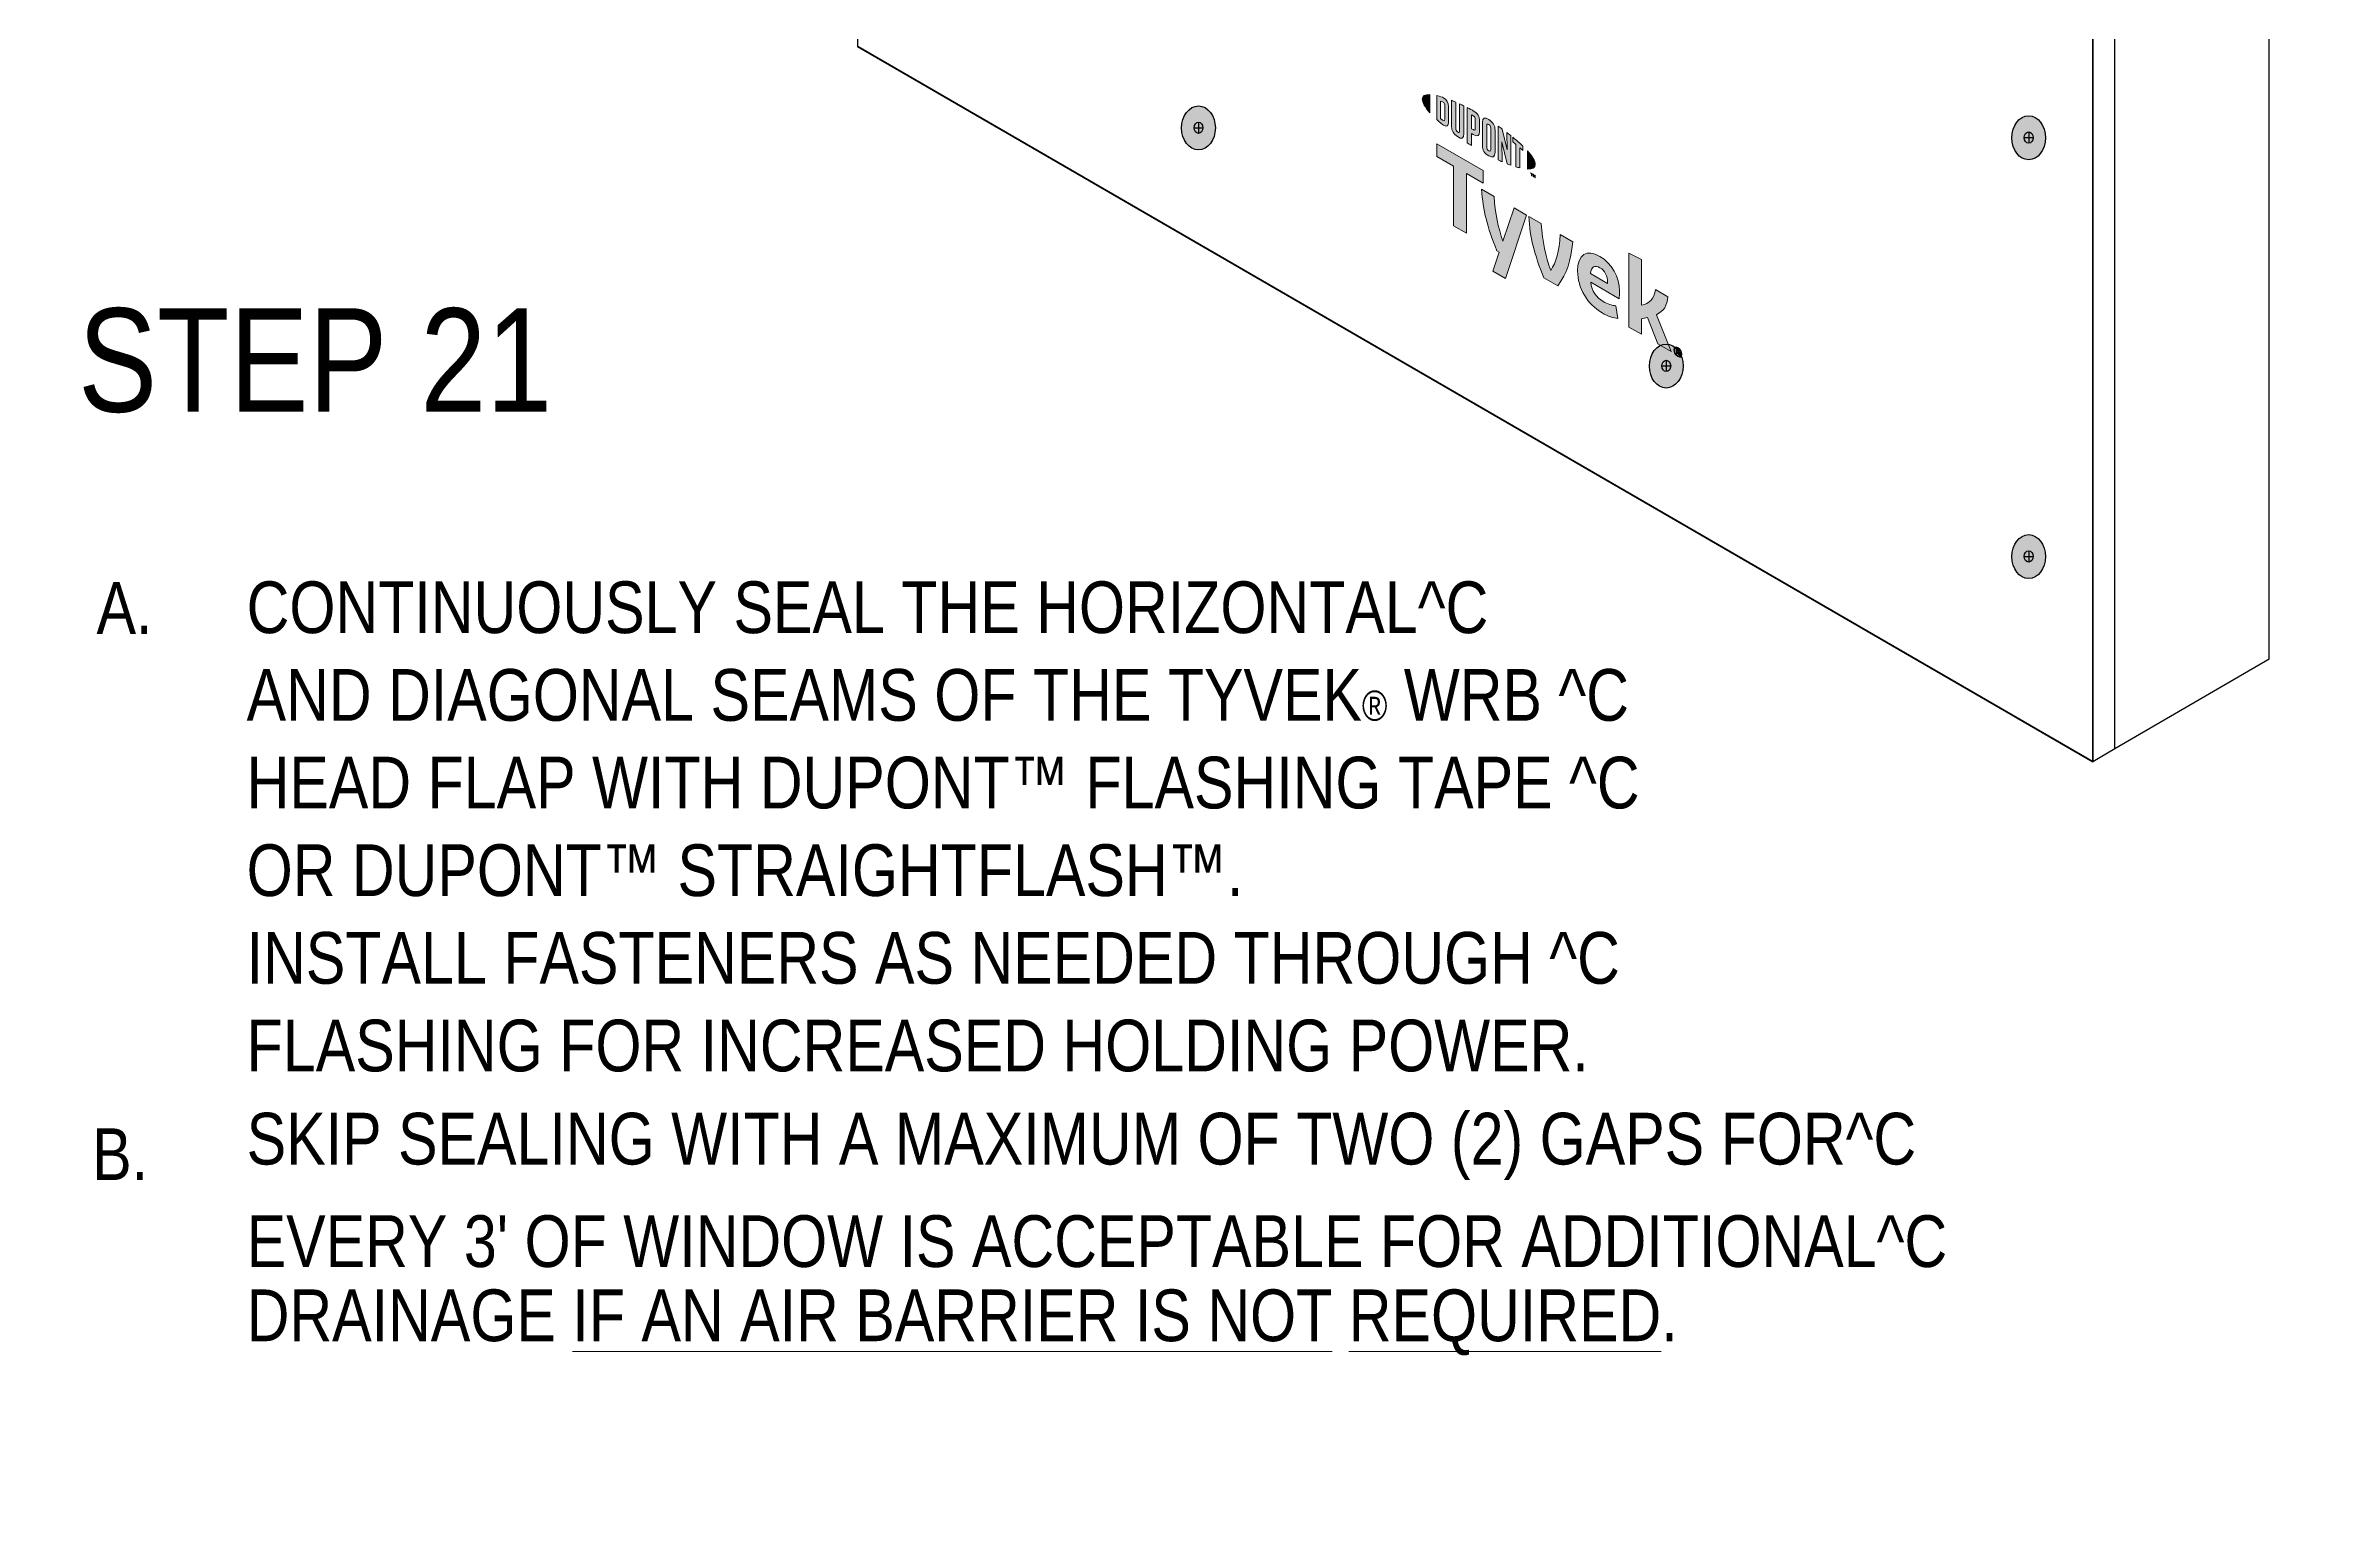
# Model space of a CAD drawing. Extents: x -1328 to 5679, y -4611 to 1603.
# Drawn here: x 2447 to 2945.1, y -3036.5 to -2718.6 of the extents above; entities that cross this region are included whole.
import ezdxf

# ---------------------------------------------------------------- set-up
doc = ezdxf.new("R2010")
doc.units = 0
doc.header["$MEASUREMENT"] = 0
for name, color, linetype, lineweight in [('.ATI-TEXT_1', 7, 'Continuous', 0), ('G-ANNO-TTLB', 7, 'Continuous', 0), ('TYVEK', 7, 'Continuous', 0), ('X-REF - TRACED', 7, 'Continuous', 0)]:
    doc.layers.add(name, color=color, linetype=linetype, lineweight=lineweight)

# ---------------------------------------------------------------- blocks, each defined once
blk = doc.blocks.new('Block_92')
at = {"layer": 'TYVEK', "true_color": 0x003b71, "transparency": 33554687}
h = blk.add_hatch(color=156, dxfattribs=at)
h.dxf.hatch_style = 2
edge = h.paths.add_edge_path()
edge.add_ellipse((2632.19, -2338.36), major_axis=(0, 4.78), ratio=0.766948, start_angle=0, end_angle=360)
h = blk.add_hatch(color=156, dxfattribs=at)
h.dxf.hatch_style = 2
edge = h.paths.add_edge_path()
edge.add_ellipse((2697.91, -2369.68), major_axis=(0, 4.78), ratio=0.766948, start_angle=0, end_angle=360)
h = blk.add_hatch(color=156, dxfattribs=at)
h.dxf.hatch_style = 2
edge = h.paths.add_edge_path()
edge.add_ellipse((2799.7, -2424.1), major_axis=(0, 4.78), ratio=0.766948, start_angle=0, end_angle=360)
h = blk.add_hatch(color=156, dxfattribs=at)
h.dxf.hatch_style = 2
edge = h.paths.add_edge_path()
edge.add_ellipse((2632.19, -2429.41), major_axis=(0, 4.78), ratio=0.766948, start_angle=0, end_angle=360)
h = blk.add_hatch(color=156, dxfattribs=at)
h.dxf.hatch_style = 2
edge = h.paths.add_edge_path()
edge.add_ellipse((2878.58, -2465.43), major_axis=(0, 4.78), ratio=0.766948, start_angle=0, end_angle=360)
h = blk.add_hatch(color=156, dxfattribs=at)
h.dxf.hatch_style = 2
edge = h.paths.add_edge_path()
edge.add_ellipse((2632.19, -2520.48), major_axis=(0, 4.78), ratio=0.766948, start_angle=0, end_angle=360)
h = blk.add_hatch(color=156, dxfattribs=at)
h.dxf.hatch_style = 2
edge = h.paths.add_edge_path()
edge.add_ellipse((2878.58, -2556.48), major_axis=(0, 4.78), ratio=0.766948, start_angle=0, end_angle=360)
h = blk.add_hatch(color=156, dxfattribs=at)
h.dxf.hatch_style = 2
edge = h.paths.add_edge_path()
edge.add_ellipse((2632.19, -2611.53), major_axis=(0, 4.78), ratio=0.766948, start_angle=0, end_angle=360)
h = blk.add_hatch(color=156, dxfattribs=at)
h.dxf.hatch_style = 2
edge = h.paths.add_edge_path()
edge.add_ellipse((2878.58, -2647.56), major_axis=(0, 4.78), ratio=0.766948, start_angle=0, end_angle=360)
h = blk.add_hatch(color=156, dxfattribs=at)
h.dxf.hatch_style = 2
edge = h.paths.add_edge_path()
edge.add_ellipse((2632.19, -2702.64), major_axis=(0, 4.78), ratio=0.766948, start_angle=0, end_angle=360)
h = blk.add_hatch(color=156, dxfattribs=at)
h.dxf.hatch_style = 2
edge = h.paths.add_edge_path()
edge.add_ellipse((2697.91, -2736.46), major_axis=(0, 4.78), ratio=0.766948, start_angle=0, end_angle=360)
h = blk.add_hatch(color=156, dxfattribs=at)
h.dxf.hatch_style = 2
edge = h.paths.add_edge_path()
edge.add_ellipse((2878.58, -2738.61), major_axis=(0, 4.78), ratio=0.766948, start_angle=0, end_angle=360)
h = blk.add_hatch(color=156, dxfattribs=at)
h.dxf.hatch_style = 2
edge = h.paths.add_edge_path()
edge.add_ellipse((2799.7, -2788.27), major_axis=(0, 4.78), ratio=0.766948, start_angle=0, end_angle=360)
h = blk.add_hatch(color=156, dxfattribs=at)
h.dxf.hatch_style = 2
edge = h.paths.add_edge_path()
edge.add_ellipse((2878.58, -2829.72), major_axis=(0, 4.78), ratio=0.766948, start_angle=0, end_angle=360)
at = {"layer": 'TYVEK', "color": 18, "lineweight": 25, "true_color": 0x080808}
for p, q in [((2631.22, -2338.33), (2633.17, -2338.33)), ((2632.19, -2337.09), (2632.19, -2339.56)), ((2696.93, -2369.65), (2698.88, -2369.65)), ((2697.91, -2368.42), (2697.91, -2370.88)), ((2798.73, -2424.07), (2800.67, -2424.07)), ((2799.7, -2422.84), (2799.7, -2425.3)), ((2632.19, -2428.14), (2632.19, -2430.61)), ((2878.58, -2464.17), (2878.58, -2466.64)), ((2632.19, -2519.22), (2632.19, -2521.69)), ((2631.22, -2520.45), (2633.17, -2520.45)), ((2878.58, -2555.22), (2878.58, -2557.69)), ((2631.22, -2611.5), (2633.17, -2611.5)), ((2632.19, -2610.27), (2632.19, -2612.74)), ((2877.6, -2647.53), (2879.55, -2647.53)), ((2878.58, -2646.3), (2878.58, -2648.77)), ((2631.22, -2702.61), (2633.17, -2702.61)), ((2632.19, -2701.38), (2632.19, -2703.85)), ((2696.93, -2736.43), (2698.88, -2736.43)), ((2697.91, -2735.2), (2697.91, -2737.67)), ((2877.6, -2738.58), (2879.55, -2738.58)), ((2878.58, -2737.35), (2878.58, -2739.81)), ((2798.73, -2788.25), (2800.67, -2788.25)), ((2799.7, -2787.01), (2799.7, -2789.48)), ((2878.58, -2828.46), (2878.58, -2830.92)), ((2877.6, -2829.69), (2879.55, -2829.69))]:
    blk.add_line(p, q, dxfattribs=at)
at = {"layer": 'TYVEK', "color": 18, "lineweight": 25, "true_color": 0x000000}
blk.add_line((2877.6, -2465.4), (2879.55, -2465.4), dxfattribs=at)
at = {"layer": 'TYVEK', "color": 33, "lineweight": 25, "true_color": 0xcc9966}
for points in [[(2878.06, -2461.07)], [(2631.68, -2516.06)], [(2628.02, -2520.84)], [(2628.02, -2611.87)], [(2631.68, -2616.64)]]:
    blk.add_lwpolyline(points, dxfattribs=at)
at = {"layer": 'TYVEK', "color": 18, "lineweight": 25, "true_color": 0x000000}
for centre, major_axis, ratio in [((2632.19, -2338.36), (0, 4.78), 0.766948), ((2697.91, -2369.68), (0, 4.78), 0.766948), ((2799.7, -2424.1), (0, 4.78), 0.766948), ((2632.19, -2429.41), (0, 4.78), 0.766948), ((2878.58, -2465.43), (0, 4.78), 0.766948), ((2878.58, -2465.4), (0, 1.23), 0.788846), ((2632.19, -2520.48), (0, 4.78), 0.766948), ((2878.58, -2556.48), (0, 4.78), 0.766948), ((2632.19, -2611.53), (0, 4.78), 0.766948), ((2878.58, -2647.56), (0, 4.78), 0.766948), ((2632.19, -2702.64), (0, 4.78), 0.766948), ((2697.91, -2736.46), (0, 4.78), 0.766948), ((2878.58, -2738.61), (0, 4.78), 0.766948), ((2799.7, -2788.27), (0, 4.78), 0.766948), ((2878.58, -2829.72), (0, 4.78), 0.766948)]:
    blk.add_ellipse(centre, major_axis=major_axis, ratio=ratio, dxfattribs=at)
at = {"layer": 'TYVEK', "color": 18, "lineweight": 25, "true_color": 0x080808}
for centre in [(2632.19, -2338.33), (2697.91, -2369.65), (2799.7, -2424.07), (2632.19, -2429.38), (2632.19, -2520.45), (2878.58, -2556.45), (2632.19, -2611.5), (2878.58, -2647.53), (2632.19, -2702.61), (2697.91, -2736.43), (2878.58, -2738.58), (2799.7, -2788.25), (2878.58, -2829.69)]:
    blk.add_ellipse(centre, major_axis=(0, 1.23), ratio=0.788846, dxfattribs=at)
blk = doc.blocks.new('Block_569')
at = {"layer": 'X-REF - TRACED', "true_color": 0x848484, "transparency": 33554687}
h = blk.add_hatch(color=252, dxfattribs=at)
h.dxf.hatch_style = 2
edge = h.paths.add_edge_path()
edge.add_spline(control_points=[(2746.6, -2730.21), (2746.6, -2730.93), (2747.21, -2731.96), (2748.28, -2733.15), (2748.28, -2733.15), (2748.28, -2729.21), (2748.28, -2729.21), (2747.21, -2729.17), (2746.6, -2729.49), (2746.6, -2730.21)], knot_values=[0, 0, 0, 0, 1, 1, 1, 2, 2, 2, 3, 3, 3, 3], degree=3, periodic=0)
h = blk.add_hatch(color=252, dxfattribs=at)
h.dxf.hatch_style = 2
edge = h.paths.add_edge_path()
edge.add_spline(control_points=[(2751.49, -2734.64), (2751.49, -2734.94), (2751.33, -2734.95), (2751.14, -2734.84), (2750.99, -2734.75), (2750.76, -2734.56), (2750.58, -2734.4), (2750.58, -2734.4), (2750.58, -2730.63), (2750.58, -2730.63), (2750.76, -2730.68), (2750.99, -2730.75), (2751.14, -2730.83), (2751.33, -2730.94), (2751.49, -2731.13), (2751.49, -2731.44), (2751.49, -2731.44), (2751.49, -2734.64), (2751.49, -2734.64)], knot_values=[0, 0, 0, 0, 1, 1, 1, 2, 2, 2, 3, 3, 3, 4, 4, 4, 5, 5, 5, 6, 6, 6, 6], degree=3, periodic=0)
edge = h.paths.add_edge_path()
edge.add_spline(control_points=[(2751.26, -2729.92), (2750.96, -2729.75), (2750.53, -2729.6), (2749.76, -2729.43), (2749.76, -2729.43), (2749.76, -2734.65), (2749.76, -2734.65), (2750.44, -2735.28), (2750.96, -2735.72), (2751.26, -2735.9), (2751.95, -2736.29), (2752.33, -2736.03), (2752.33, -2735.26), (2752.33, -2735.26), (2752.33, -2731.79), (2752.33, -2731.79), (2752.33, -2731.02), (2751.95, -2730.31), (2751.26, -2729.92)], knot_values=[0, 0, 0, 0, 1, 1, 1, 2, 2, 2, 3, 3, 3, 4, 4, 4, 5, 5, 5, 6, 6, 6, 6], degree=3, periodic=0)
h = blk.add_hatch(color=252, dxfattribs=at)
h.dxf.hatch_style = 2
edge = h.paths.add_edge_path()
edge.add_spline(control_points=[(2754.73, -2737.12), (2754.73, -2737.42), (2754.64, -2737.56), (2754.31, -2737.33), (2753.98, -2737.1), (2753.9, -2736.89), (2753.9, -2736.53), (2753.9, -2736.53), (2753.9, -2730.84), (2753.9, -2730.84), (2753.68, -2730.75), (2753.2, -2730.55), (2753, -2730.46), (2753, -2730.46), (2753, -2736.21), (2753, -2736.21), (2753, -2737.13), (2753.39, -2737.71), (2754.31, -2738.36), (2755.15, -2738.96), (2755.67, -2738.77), (2755.67, -2737.75), (2755.67, -2737.75), (2755.67, -2731.68), (2755.67, -2731.68), (2755.49, -2731.59), (2754.91, -2731.31), (2754.73, -2731.22), (2754.73, -2731.22), (2754.73, -2737.12), (2754.73, -2737.12)], knot_values=[0, 0, 0, 0, 1, 1, 1, 2, 2, 2, 3, 3, 3, 4, 4, 4, 5, 5, 5, 6, 6, 6, 7, 7, 7, 8, 8, 8, 9, 9, 9, 10, 10, 10, 10], degree=3, periodic=0)
h = blk.add_hatch(color=252, dxfattribs=at)
h.dxf.hatch_style = 2
edge = h.paths.add_edge_path()
edge.add_spline(control_points=[(2758.15, -2736.6), (2758.15, -2736.93), (2758.05, -2737.03), (2757.67, -2736.82), (2757.67, -2736.82), (2757.34, -2736.63), (2757.34, -2736.63), (2757.34, -2736.63), (2757.34, -2733.61), (2757.34, -2733.61), (2757.48, -2733.68), (2757.56, -2733.73), (2757.65, -2733.78), (2758.06, -2734.01), (2758.15, -2734.24), (2758.15, -2734.58), (2758.15, -2734.58), (2758.15, -2736.6), (2758.15, -2736.6)], knot_values=[0, 0, 0, 0, 1, 1, 1, 2, 2, 2, 3, 3, 3, 4, 4, 4, 5, 5, 5, 6, 6, 6, 6], degree=3, periodic=0)
edge = h.paths.add_edge_path()
edge.add_spline(control_points=[(2757.7, -2732.74), (2757.54, -2732.65), (2756.95, -2732.33), (2756.4, -2732.05), (2756.4, -2732.05), (2756.4, -2739.7), (2756.4, -2739.7), (2756.58, -2739.82), (2757.07, -2740.13), (2757.34, -2740.29), (2757.34, -2740.29), (2757.34, -2737.69), (2757.34, -2737.69), (2757.34, -2737.69), (2757.7, -2737.9), (2757.7, -2737.9), (2758.69, -2738.47), (2759.09, -2738.2), (2759.09, -2737.22), (2759.09, -2737.22), (2759.09, -2734.97), (2759.09, -2734.97), (2759.09, -2734.02), (2758.64, -2733.28), (2757.7, -2732.74)], knot_values=[0, 0, 0, 0, 1, 1, 1, 2, 2, 2, 3, 3, 3, 4, 4, 4, 5, 5, 5, 6, 6, 6, 7, 7, 7, 8, 8, 8, 8], degree=3, periodic=0)
h = blk.add_hatch(color=252, dxfattribs=at)
h.dxf.hatch_style = 2
edge = h.paths.add_edge_path()
edge.add_spline(control_points=[(2761.5, -2741.2), (2761.5, -2741.51), (2761.41, -2741.61), (2761.08, -2741.43), (2760.74, -2741.25), (2760.64, -2741.02), (2760.64, -2740.71), (2760.64, -2740.71), (2760.64, -2735.94), (2760.64, -2735.94), (2760.64, -2735.63), (2760.74, -2735.51), (2761.08, -2735.71), (2761.41, -2735.92), (2761.5, -2736.13), (2761.5, -2736.43), (2761.5, -2736.43), (2761.5, -2741.2), (2761.5, -2741.2)], knot_values=[0, 0, 0, 0, 1, 1, 1, 2, 2, 2, 3, 3, 3, 4, 4, 4, 5, 5, 5, 6, 6, 6, 6], degree=3, periodic=0)
edge = h.paths.add_edge_path()
edge.add_spline(control_points=[(2761.08, -2734.65), (2760.21, -2734.09), (2759.69, -2734.24), (2759.69, -2735.24), (2759.69, -2735.24), (2759.69, -2740.25), (2759.69, -2740.25), (2759.69, -2741.31), (2760.16, -2742.02), (2761.08, -2742.51), (2761.98, -2742.98), (2762.45, -2742.86), (2762.45, -2741.73), (2762.45, -2741.73), (2762.45, -2736.95), (2762.45, -2736.95), (2762.45, -2735.87), (2762.02, -2735.24), (2761.08, -2734.65)], knot_values=[0, 0, 0, 0, 1, 1, 1, 2, 2, 2, 3, 3, 3, 4, 4, 4, 5, 5, 5, 6, 6, 6, 6], degree=3, periodic=0)
h = blk.add_hatch(color=252, dxfattribs=at)
h.dxf.hatch_style = 2
edge = h.paths.add_edge_path()
edge.add_spline(control_points=[(2765.05, -2741.2), (2765.05, -2741.2), (2764.01, -2736.71), (2764.01, -2736.71), (2763.72, -2736.5), (2763.38, -2736.26), (2763.12, -2736.08), (2763.12, -2736.08), (2763.12, -2743.43), (2763.12, -2743.43), (2763.3, -2743.51), (2763.78, -2743.72), (2764.02, -2743.83), (2764.02, -2743.83), (2763.95, -2739.46), (2763.95, -2739.46), (2763.95, -2739.46), (2765.05, -2744.25), (2765.05, -2744.25), (2765.28, -2744.35), (2765.62, -2744.48), (2765.85, -2744.56), (2765.85, -2744.56), (2765.85, -2738.1), (2765.85, -2738.1), (2765.61, -2737.91), (2765.19, -2737.59), (2764.98, -2737.43), (2764.98, -2737.43), (2765.05, -2741.2), (2765.05, -2741.2)], knot_values=[0, 0, 0, 0, 1, 1, 1, 2, 2, 2, 3, 3, 3, 4, 4, 4, 5, 5, 5, 6, 6, 6, 7, 7, 7, 8, 8, 8, 9, 9, 9, 10, 10, 10, 10], degree=3, periodic=0)
h = blk.add_hatch(color=252, dxfattribs=at)
h.dxf.hatch_style = 2
edge = h.paths.add_edge_path()
edge.add_spline(control_points=[(2766.31, -2739.5), (2766.55, -2739.68), (2766.77, -2739.87), (2767, -2740.05), (2767, -2740.05), (2767, -2744.93), (2767, -2744.93), (2767.2, -2745), (2767.58, -2745.1), (2767.84, -2745.16), (2767.84, -2745.16), (2767.84, -2740.77), (2767.84, -2740.77), (2768.08, -2740.98), (2768.31, -2741.18), (2768.52, -2741.37), (2768.52, -2741.37), (2768.52, -2740.43), (2768.52, -2740.43), (2767.86, -2739.78), (2767.15, -2739.16), (2766.31, -2738.48), (2766.31, -2738.48), (2766.31, -2739.5), (2766.31, -2739.5)], knot_values=[0, 0, 0, 0, 1, 1, 1, 2, 2, 2, 3, 3, 3, 4, 4, 4, 5, 5, 5, 6, 6, 6, 7, 7, 7, 8, 8, 8, 8], degree=3, periodic=0)
h = blk.add_hatch(color=252, dxfattribs=at)
h.dxf.hatch_style = 2
edge = h.paths.add_edge_path()
edge.add_spline(control_points=[(2771.21, -2744.41), (2771.21, -2745.14), (2770.6, -2745.46), (2769.53, -2745.42), (2769.53, -2745.42), (2769.53, -2741.48), (2769.53, -2741.48), (2770.6, -2742.67), (2771.21, -2743.7), (2771.21, -2744.41)], knot_values=[0, 0, 0, 0, 1, 1, 1, 2, 2, 2, 3, 3, 3, 3], degree=3, periodic=0)
h = blk.add_hatch(color=252, dxfattribs=at)
h.dxf.hatch_style = 2
edge = h.paths.add_edge_path()
edge.add_spline(control_points=[(2770.71, -2746.5), (2770.71, -2746.5), (2770.81, -2746.56), (2770.81, -2746.56), (2770.81, -2746.56), (2770.96, -2746.91), (2770.96, -2746.91), (2770.96, -2746.91), (2771.11, -2746.73), (2771.11, -2746.73), (2771.11, -2746.73), (2771.21, -2746.79), (2771.21, -2746.79), (2771.21, -2746.79), (2771.21, -2747.35), (2771.21, -2747.35), (2771.21, -2747.35), (2771.12, -2747.3), (2771.12, -2747.3), (2771.12, -2747.3), (2771.12, -2746.9), (2771.12, -2746.9), (2771.12, -2746.9), (2770.96, -2747.08), (2770.96, -2747.08), (2770.96, -2747.08), (2770.95, -2747.07), (2770.95, -2747.07), (2770.95, -2747.07), (2770.8, -2746.71), (2770.8, -2746.71), (2770.8, -2746.71), (2770.8, -2747.12), (2770.8, -2747.12), (2770.8, -2747.12), (2770.71, -2747.07), (2770.71, -2747.07), (2770.71, -2747.07), (2770.71, -2746.5), (2770.71, -2746.5)], knot_values=[0, 0, 0, 0, 1, 1, 1, 2, 2, 2, 3, 3, 3, 4, 4, 4, 5, 5, 5, 6, 6, 6, 7, 7, 7, 8, 8, 8, 9, 9, 9, 10, 10, 10, 11, 11, 11, 12, 12, 12, 13, 13, 13, 13], degree=3, periodic=0)
edge = h.paths.add_edge_path()
edge.add_spline(control_points=[(2770.36, -2746.39), (2770.36, -2746.39), (2770.2, -2746.3), (2770.2, -2746.3), (2770.2, -2746.3), (2770.2, -2746.2), (2770.2, -2746.2), (2770.2, -2746.2), (2770.6, -2746.44), (2770.6, -2746.44), (2770.6, -2746.44), (2770.6, -2746.54), (2770.6, -2746.54), (2770.6, -2746.54), (2770.45, -2746.45), (2770.45, -2746.45), (2770.45, -2746.45), (2770.45, -2746.92), (2770.45, -2746.92), (2770.45, -2746.92), (2770.36, -2746.86), (2770.36, -2746.86), (2770.36, -2746.86), (2770.36, -2746.39), (2770.36, -2746.39)], knot_values=[0, 0, 0, 0, 1, 1, 1, 2, 2, 2, 3, 3, 3, 4, 4, 4, 5, 5, 5, 6, 6, 6, 7, 7, 7, 8, 8, 8, 8], degree=3, periodic=0)
at = {"layer": 'X-REF - TRACED'}
for points, knots in [([(2746.6, -2730.21), (2746.6, -2730.93), (2747.21, -2731.96), (2748.28, -2733.15), (2748.28, -2733.15), (2748.28, -2729.21), (2748.28, -2729.21), (2747.21, -2729.17), (2746.6, -2729.49), (2746.6, -2730.21)], [0, 0, 0, 0, 1, 1, 1, 2, 2, 2, 3, 3, 3, 3]), ([(2751.26, -2729.92), (2750.96, -2729.75), (2750.53, -2729.6), (2749.76, -2729.43), (2749.76, -2729.43), (2749.76, -2734.65), (2749.76, -2734.65), (2750.44, -2735.28), (2750.96, -2735.72), (2751.26, -2735.9), (2751.95, -2736.29), (2752.33, -2736.03), (2752.33, -2735.26), (2752.33, -2735.26), (2752.33, -2731.79), (2752.33, -2731.79), (2752.33, -2731.02), (2751.95, -2730.31), (2751.26, -2729.92)], [0, 0, 0, 0, 1, 1, 1, 2, 2, 2, 3, 3, 3, 4, 4, 4, 5, 5, 5, 6, 6, 6, 6]), ([(2751.49, -2734.64), (2751.49, -2734.94), (2751.33, -2734.95), (2751.14, -2734.84), (2750.99, -2734.75), (2750.76, -2734.56), (2750.58, -2734.4), (2750.58, -2734.4), (2750.58, -2730.63), (2750.58, -2730.63), (2750.76, -2730.68), (2750.99, -2730.75), (2751.14, -2730.83), (2751.33, -2730.94), (2751.49, -2731.13), (2751.49, -2731.44), (2751.49, -2731.44), (2751.49, -2734.64), (2751.49, -2734.64)], [0, 0, 0, 0, 1, 1, 1, 2, 2, 2, 3, 3, 3, 4, 4, 4, 5, 5, 5, 6, 6, 6, 6]), ([(2754.73, -2737.12), (2754.73, -2737.42), (2754.64, -2737.56), (2754.31, -2737.33), (2753.98, -2737.1), (2753.9, -2736.89), (2753.9, -2736.53), (2753.9, -2736.53), (2753.9, -2730.84), (2753.9, -2730.84), (2753.68, -2730.75), (2753.2, -2730.55), (2753, -2730.46), (2753, -2730.46), (2753, -2736.21), (2753, -2736.21), (2753, -2737.13), (2753.39, -2737.71), (2754.31, -2738.36), (2755.15, -2738.96), (2755.67, -2738.77), (2755.67, -2737.75), (2755.67, -2737.75), (2755.67, -2731.68), (2755.67, -2731.68), (2755.49, -2731.59), (2754.91, -2731.31), (2754.73, -2731.22), (2754.73, -2731.22), (2754.73, -2737.12), (2754.73, -2737.12)], [0, 0, 0, 0, 1, 1, 1, 2, 2, 2, 3, 3, 3, 4, 4, 4, 5, 5, 5, 6, 6, 6, 7, 7, 7, 8, 8, 8, 9, 9, 9, 10, 10, 10, 10]), ([(2757.7, -2732.74), (2757.54, -2732.65), (2756.95, -2732.33), (2756.4, -2732.05), (2756.4, -2732.05), (2756.4, -2739.7), (2756.4, -2739.7), (2756.58, -2739.82), (2757.07, -2740.13), (2757.34, -2740.29), (2757.34, -2740.29), (2757.34, -2737.69), (2757.34, -2737.69), (2757.34, -2737.69), (2757.7, -2737.9), (2757.7, -2737.9), (2758.69, -2738.47), (2759.09, -2738.2), (2759.09, -2737.22), (2759.09, -2737.22), (2759.09, -2734.97), (2759.09, -2734.97), (2759.09, -2734.02), (2758.64, -2733.28), (2757.7, -2732.74)], [0, 0, 0, 0, 1, 1, 1, 2, 2, 2, 3, 3, 3, 4, 4, 4, 5, 5, 5, 6, 6, 6, 7, 7, 7, 8, 8, 8, 8]), ([(2758.15, -2736.6), (2758.15, -2736.93), (2758.05, -2737.03), (2757.67, -2736.82), (2757.67, -2736.82), (2757.34, -2736.63), (2757.34, -2736.63), (2757.34, -2736.63), (2757.34, -2733.61), (2757.34, -2733.61), (2757.48, -2733.68), (2757.56, -2733.73), (2757.65, -2733.78), (2758.06, -2734.01), (2758.15, -2734.24), (2758.15, -2734.58), (2758.15, -2734.58), (2758.15, -2736.6), (2758.15, -2736.6)], [0, 0, 0, 0, 1, 1, 1, 2, 2, 2, 3, 3, 3, 4, 4, 4, 5, 5, 5, 6, 6, 6, 6]), ([(2761.08, -2734.65), (2760.21, -2734.09), (2759.69, -2734.24), (2759.69, -2735.24), (2759.69, -2735.24), (2759.69, -2740.25), (2759.69, -2740.25), (2759.69, -2741.31), (2760.16, -2742.02), (2761.08, -2742.51), (2761.98, -2742.98), (2762.45, -2742.86), (2762.45, -2741.73), (2762.45, -2741.73), (2762.45, -2736.95), (2762.45, -2736.95), (2762.45, -2735.87), (2762.02, -2735.24), (2761.08, -2734.65)], [0, 0, 0, 0, 1, 1, 1, 2, 2, 2, 3, 3, 3, 4, 4, 4, 5, 5, 5, 6, 6, 6, 6]), ([(2761.5, -2741.2), (2761.5, -2741.51), (2761.41, -2741.61), (2761.08, -2741.43), (2760.74, -2741.25), (2760.64, -2741.02), (2760.64, -2740.71), (2760.64, -2740.71), (2760.64, -2735.94), (2760.64, -2735.94), (2760.64, -2735.63), (2760.74, -2735.51), (2761.08, -2735.71), (2761.41, -2735.92), (2761.5, -2736.13), (2761.5, -2736.43), (2761.5, -2736.43), (2761.5, -2741.2), (2761.5, -2741.2)], [0, 0, 0, 0, 1, 1, 1, 2, 2, 2, 3, 3, 3, 4, 4, 4, 5, 5, 5, 6, 6, 6, 6]), ([(2765.05, -2741.2), (2765.05, -2741.2), (2764.01, -2736.71), (2764.01, -2736.71), (2763.72, -2736.5), (2763.38, -2736.26), (2763.12, -2736.08), (2763.12, -2736.08), (2763.12, -2743.43), (2763.12, -2743.43), (2763.3, -2743.51), (2763.78, -2743.72), (2764.02, -2743.83), (2764.02, -2743.83), (2763.95, -2739.46), (2763.95, -2739.46), (2763.95, -2739.46), (2765.05, -2744.25), (2765.05, -2744.25), (2765.28, -2744.35), (2765.62, -2744.48), (2765.85, -2744.56), (2765.85, -2744.56), (2765.85, -2738.1), (2765.85, -2738.1), (2765.61, -2737.91), (2765.19, -2737.59), (2764.98, -2737.43), (2764.98, -2737.43), (2765.05, -2741.2), (2765.05, -2741.2)], [0, 0, 0, 0, 1, 1, 1, 2, 2, 2, 3, 3, 3, 4, 4, 4, 5, 5, 5, 6, 6, 6, 7, 7, 7, 8, 8, 8, 9, 9, 9, 10, 10, 10, 10]), ([(2766.31, -2739.5), (2766.55, -2739.68), (2766.77, -2739.87), (2767, -2740.05), (2767, -2740.05), (2767, -2744.93), (2767, -2744.93), (2767.2, -2745), (2767.58, -2745.1), (2767.84, -2745.16), (2767.84, -2745.16), (2767.84, -2740.77), (2767.84, -2740.77), (2768.08, -2740.98), (2768.31, -2741.18), (2768.52, -2741.37), (2768.52, -2741.37), (2768.52, -2740.43), (2768.52, -2740.43), (2767.86, -2739.78), (2767.15, -2739.16), (2766.31, -2738.48), (2766.31, -2738.48), (2766.31, -2739.5), (2766.31, -2739.5)], [0, 0, 0, 0, 1, 1, 1, 2, 2, 2, 3, 3, 3, 4, 4, 4, 5, 5, 5, 6, 6, 6, 7, 7, 7, 8, 8, 8, 8]), ([(2771.21, -2744.41), (2771.21, -2745.14), (2770.6, -2745.46), (2769.53, -2745.42), (2769.53, -2745.42), (2769.53, -2741.48), (2769.53, -2741.48), (2770.6, -2742.67), (2771.21, -2743.7), (2771.21, -2744.41)], [0, 0, 0, 0, 1, 1, 1, 2, 2, 2, 3, 3, 3, 3]), ([(2770.36, -2746.39), (2770.36, -2746.39), (2770.2, -2746.3), (2770.2, -2746.3), (2770.2, -2746.3), (2770.2, -2746.2), (2770.2, -2746.2), (2770.2, -2746.2), (2770.6, -2746.44), (2770.6, -2746.44), (2770.6, -2746.44), (2770.6, -2746.54), (2770.6, -2746.54), (2770.6, -2746.54), (2770.45, -2746.45), (2770.45, -2746.45), (2770.45, -2746.45), (2770.45, -2746.92), (2770.45, -2746.92), (2770.45, -2746.92), (2770.36, -2746.86), (2770.36, -2746.86), (2770.36, -2746.86), (2770.36, -2746.39), (2770.36, -2746.39)], [0, 0, 0, 0, 1, 1, 1, 2, 2, 2, 3, 3, 3, 4, 4, 4, 5, 5, 5, 6, 6, 6, 7, 7, 7, 8, 8, 8, 8]), ([(2770.71, -2746.5), (2770.71, -2746.5), (2770.81, -2746.56), (2770.81, -2746.56), (2770.81, -2746.56), (2770.96, -2746.91), (2770.96, -2746.91), (2770.96, -2746.91), (2771.11, -2746.73), (2771.11, -2746.73), (2771.11, -2746.73), (2771.21, -2746.79), (2771.21, -2746.79), (2771.21, -2746.79), (2771.21, -2747.35), (2771.21, -2747.35), (2771.21, -2747.35), (2771.12, -2747.3), (2771.12, -2747.3), (2771.12, -2747.3), (2771.12, -2746.9), (2771.12, -2746.9), (2771.12, -2746.9), (2770.96, -2747.08), (2770.96, -2747.08), (2770.96, -2747.08), (2770.95, -2747.07), (2770.95, -2747.07), (2770.95, -2747.07), (2770.8, -2746.71), (2770.8, -2746.71), (2770.8, -2746.71), (2770.8, -2747.12), (2770.8, -2747.12), (2770.8, -2747.12), (2770.71, -2747.07), (2770.71, -2747.07), (2770.71, -2747.07), (2770.71, -2746.5), (2770.71, -2746.5)], [0, 0, 0, 0, 1, 1, 1, 2, 2, 2, 3, 3, 3, 4, 4, 4, 5, 5, 5, 6, 6, 6, 7, 7, 7, 8, 8, 8, 9, 9, 9, 10, 10, 10, 11, 11, 11, 12, 12, 12, 13, 13, 13, 13])]:
    blk.add_open_spline(points, degree=3, knots=knots, dxfattribs=at)
blk = doc.blocks.new('Block_573')
at = {"layer": 'X-REF - TRACED', "true_color": 0x848484, "transparency": 33554687}
h = blk.add_hatch(color=252, dxfattribs=at)
h.dxf.hatch_style = 2
h.paths.add_polyline_path([(2759.86, -2745.74), (2749.76, -2739.91), (2749.76, -2742.65), (2753.4, -2744.76), (2753.4, -2757.75), (2756.21, -2759.37), (2756.21, -2746.38), (2759.86, -2748.48)])
h = blk.add_hatch(color=252, dxfattribs=at)
h.dxf.hatch_style = 2
edge = h.paths.add_edge_path()
edge.add_spline(control_points=[(2776.65, -2759.68), (2776.47, -2763.43), (2775.73, -2765.6), (2774.57, -2767.48), (2773.45, -2764.29), (2772.73, -2761.26), (2772.51, -2757.29), (2772.51, -2757.29), (2769.78, -2755.72), (2769.78, -2755.72), (2770.08, -2760.41), (2770.96, -2763.82), (2773.08, -2769.11), (2773.08, -2769.11), (2776.08, -2770.84), (2776.08, -2770.84), (2778.12, -2767.95), (2778.96, -2765.54), (2779.35, -2761.25), (2779.35, -2761.25), (2776.65, -2759.68), (2776.65, -2759.68)], knot_values=[0, 0, 0, 0, 1, 1, 1, 2, 2, 2, 3, 3, 3, 4, 4, 4, 5, 5, 5, 6, 6, 6, 7, 7, 7, 7], degree=3, periodic=0)
h = blk.add_hatch(color=252, dxfattribs=at)
h.dxf.hatch_style = 2
edge = h.paths.add_edge_path()
edge.add_spline(control_points=[(2783.22, -2768.13), (2783.22, -2768.13), (2786.94, -2770.28), (2786.94, -2770.28), (2786.94, -2770.28), (2786.94, -2770.01), (2786.94, -2770.01), (2786.94, -2768.75), (2786.36, -2767.49), (2785.28, -2766.87), (2784.14, -2766.21), (2783.39, -2766.7), (2783.22, -2768.13)], knot_values=[0, 0, 0, 0, 1, 1, 1, 2, 2, 2, 3, 3, 3, 4, 4, 4, 4], degree=3, periodic=0)
edge = h.paths.add_edge_path()
edge.add_spline(control_points=[(2789.16, -2777.9), (2788.3, -2777.85), (2787.02, -2777.43), (2785.73, -2776.69), (2782.57, -2774.86), (2780.41, -2771.32), (2780.41, -2767.59), (2780.41, -2764.02), (2782.39, -2762.73), (2785.28, -2764.4), (2787.85, -2765.88), (2789.53, -2768.94), (2789.53, -2771.96), (2789.53, -2772.63), (2789.49, -2773.19), (2789.45, -2773.62), (2789.45, -2773.62), (2783.26, -2770.04), (2783.26, -2770.04), (2783.51, -2771.99), (2784.43, -2773.33), (2786, -2774.24), (2786.96, -2774.79), (2787.89, -2775.08), (2788.73, -2775.16), (2788.73, -2775.16), (2789.16, -2777.9), (2789.16, -2777.9)], knot_values=[0, 0, 0, 0, 1, 1, 1, 2, 2, 2, 3, 3, 3, 4, 4, 4, 5, 5, 5, 6, 6, 6, 7, 7, 7, 8, 8, 8, 9, 9, 9, 9], degree=3, periodic=0)
h = blk.add_hatch(color=252, dxfattribs=at)
h.dxf.hatch_style = 2
edge = h.paths.add_edge_path()
edge.add_spline(control_points=[(2797.56, -2777.11), (2797.56, -2777.11), (2800.81, -2785.12), (2800.81, -2785.12), (2800.81, -2785.12), (2797.87, -2783.43), (2797.87, -2783.43), (2797.87, -2783.43), (2795.61, -2777.74), (2795.61, -2777.74), (2795.2, -2777.84), (2794.77, -2777.93), (2794.3, -2777.99), (2794.3, -2777.99), (2794.3, -2781.36), (2794.3, -2781.36), (2794.3, -2781.36), (2791.59, -2779.8), (2791.59, -2779.8), (2791.59, -2779.8), (2791.59, -2763.68), (2791.59, -2763.68), (2791.59, -2763.68), (2794.3, -2765.09), (2794.3, -2765.09), (2794.3, -2765.09), (2794.3, -2775), (2794.3, -2775), (2796.14, -2774.69), (2797.05, -2773.64), (2797.36, -2771.64), (2797.36, -2771.64), (2800.05, -2773.19), (2800.05, -2773.19), (2799.99, -2775.09), (2799.12, -2776.33), (2797.56, -2777.11)], knot_values=[0, 0, 0, 0, 1, 1, 1, 2, 2, 2, 3, 3, 3, 4, 4, 4, 5, 5, 5, 6, 6, 6, 7, 7, 7, 8, 8, 8, 9, 9, 9, 10, 10, 10, 11, 11, 11, 12, 12, 12, 12], degree=3, periodic=0)
at = {"layer": 'X-REF - TRACED'}
blk.add_lwpolyline([(2759.86, -2745.74), (2749.76, -2739.91), (2749.76, -2742.65), (2753.4, -2744.76), (2753.4, -2757.75), (2756.21, -2759.37), (2756.21, -2746.38), (2759.86, -2748.48)], close=True, dxfattribs=at)
for points, knots in [([(2776.65, -2759.68), (2776.47, -2763.43), (2775.73, -2765.6), (2774.57, -2767.48), (2773.45, -2764.29), (2772.73, -2761.26), (2772.51, -2757.29), (2772.51, -2757.29), (2769.78, -2755.72), (2769.78, -2755.72), (2770.08, -2760.41), (2770.96, -2763.82), (2773.08, -2769.11), (2773.08, -2769.11), (2776.08, -2770.84), (2776.08, -2770.84), (2778.12, -2767.95), (2778.96, -2765.54), (2779.35, -2761.25), (2779.35, -2761.25), (2776.65, -2759.68), (2776.65, -2759.68)], [0, 0, 0, 0, 1, 1, 1, 2, 2, 2, 3, 3, 3, 4, 4, 4, 5, 5, 5, 6, 6, 6, 7, 7, 7, 7]), ([(2789.16, -2777.9), (2788.3, -2777.85), (2787.02, -2777.43), (2785.73, -2776.69), (2782.57, -2774.86), (2780.41, -2771.32), (2780.41, -2767.59), (2780.41, -2764.02), (2782.39, -2762.73), (2785.28, -2764.4), (2787.85, -2765.88), (2789.53, -2768.94), (2789.53, -2771.96), (2789.53, -2772.63), (2789.49, -2773.19), (2789.45, -2773.62), (2789.45, -2773.62), (2783.26, -2770.04), (2783.26, -2770.04), (2783.51, -2771.99), (2784.43, -2773.33), (2786, -2774.24), (2786.96, -2774.79), (2787.89, -2775.08), (2788.73, -2775.16), (2788.73, -2775.16), (2789.16, -2777.9), (2789.16, -2777.9)], [0, 0, 0, 0, 1, 1, 1, 2, 2, 2, 3, 3, 3, 4, 4, 4, 5, 5, 5, 6, 6, 6, 7, 7, 7, 8, 8, 8, 9, 9, 9, 9]), ([(2797.56, -2777.11), (2797.56, -2777.11), (2800.81, -2785.12), (2800.81, -2785.12), (2800.81, -2785.12), (2797.87, -2783.43), (2797.87, -2783.43), (2797.87, -2783.43), (2795.61, -2777.74), (2795.61, -2777.74), (2795.2, -2777.84), (2794.77, -2777.93), (2794.3, -2777.99), (2794.3, -2777.99), (2794.3, -2781.36), (2794.3, -2781.36), (2794.3, -2781.36), (2791.59, -2779.8), (2791.59, -2779.8), (2791.59, -2779.8), (2791.59, -2763.68), (2791.59, -2763.68), (2791.59, -2763.68), (2794.3, -2765.09), (2794.3, -2765.09), (2794.3, -2765.09), (2794.3, -2775), (2794.3, -2775), (2796.14, -2774.69), (2797.05, -2773.64), (2797.36, -2771.64), (2797.36, -2771.64), (2800.05, -2773.19), (2800.05, -2773.19), (2799.99, -2775.09), (2799.12, -2776.33), (2797.56, -2777.11)], [0, 0, 0, 0, 1, 1, 1, 2, 2, 2, 3, 3, 3, 4, 4, 4, 5, 5, 5, 6, 6, 6, 7, 7, 7, 8, 8, 8, 9, 9, 9, 10, 10, 10, 11, 11, 11, 12, 12, 12, 12]), ([(2783.22, -2768.13), (2783.22, -2768.13), (2786.94, -2770.28), (2786.94, -2770.28), (2786.94, -2770.28), (2786.94, -2770.01), (2786.94, -2770.01), (2786.94, -2768.75), (2786.36, -2767.49), (2785.28, -2766.87), (2784.14, -2766.21), (2783.39, -2766.7), (2783.22, -2768.13)], [0, 0, 0, 0, 1, 1, 1, 2, 2, 2, 3, 3, 3, 4, 4, 4, 4])]:
    blk.add_open_spline(points, degree=3, knots=knots, dxfattribs=at)
blk = doc.blocks.new('Block_572')
at = {"layer": 'X-REF - TRACED', "true_color": 0x848484, "transparency": 33554687}
h = blk.add_hatch(color=252, dxfattribs=at)
h.dxf.hatch_style = 2
edge = h.paths.add_edge_path()
edge.add_spline(control_points=[(2766.6, -2753.88), (2766.6, -2753.88), (2764.17, -2761.13), (2764.17, -2761.13), (2763.13, -2758.1), (2762.46, -2755.16), (2762.26, -2751.37), (2762.26, -2751.37), (2759.53, -2749.8), (2759.53, -2749.8), (2759.82, -2754.49), (2760.71, -2757.9), (2762.82, -2763.19), (2762.82, -2763.19), (2763.37, -2763.51), (2763.37, -2763.51), (2763.37, -2763.51), (2761.98, -2767.65), (2761.98, -2767.65), (2761.98, -2767.65), (2764.69, -2769.21), (2764.69, -2769.21), (2764.69, -2769.21), (2769.3, -2755.44), (2769.3, -2755.44), (2769.3, -2755.44), (2766.6, -2753.88), (2766.6, -2753.88)], knot_values=[0, 0, 0, 0, 1, 1, 1, 2, 2, 2, 3, 3, 3, 4, 4, 4, 5, 5, 5, 6, 6, 6, 7, 7, 7, 8, 8, 8, 9, 9, 9, 9], degree=3, periodic=0)
at = {"layer": 'X-REF - TRACED'}
blk.add_open_spline([(2766.6, -2753.88), (2766.6, -2753.88), (2764.17, -2761.13), (2764.17, -2761.13), (2763.13, -2758.1), (2762.46, -2755.16), (2762.26, -2751.37), (2762.26, -2751.37), (2759.53, -2749.8), (2759.53, -2749.8), (2759.82, -2754.49), (2760.71, -2757.9), (2762.82, -2763.19), (2762.82, -2763.19), (2763.37, -2763.51), (2763.37, -2763.51), (2763.37, -2763.51), (2761.98, -2767.65), (2761.98, -2767.65), (2761.98, -2767.65), (2764.69, -2769.21), (2764.69, -2769.21), (2764.69, -2769.21), (2769.3, -2755.44), (2769.3, -2755.44), (2769.3, -2755.44), (2766.6, -2753.88), (2766.6, -2753.88)], degree=3, knots=[0, 0, 0, 0, 1, 1, 1, 2, 2, 2, 3, 3, 3, 4, 4, 4, 5, 5, 5, 6, 6, 6, 7, 7, 7, 8, 8, 8, 9, 9, 9, 9], dxfattribs=at)
blk.add_blockref('Block_573', (0, 0), dxfattribs=at)
blk = doc.blocks.new('Block_574')
at = {"layer": 'X-REF - TRACED', "true_color": 0x848484, "transparency": 33554687}
h = blk.add_hatch(color=252, dxfattribs=at)
h.dxf.hatch_style = 2
edge = h.paths.add_edge_path()
edge.add_spline(control_points=[(2802.11, -2784.81), (2802.11, -2784.81), (2802.11, -2785.11), (2802.11, -2785.11), (2802.11, -2785.11), (2802.22, -2785.17), (2802.22, -2785.17), (2802.33, -2785.24), (2802.39, -2785.24), (2802.39, -2785.12), (2802.39, -2785.01), (2802.33, -2784.94), (2802.22, -2784.88), (2802.22, -2784.88), (2802.11, -2784.81), (2802.11, -2784.81)], knot_values=[0, 0, 0, 0, 1, 1, 1, 2, 2, 2, 3, 3, 3, 4, 4, 4, 5, 5, 5, 5], degree=3, periodic=0)
edge = h.paths.add_edge_path()
edge.add_spline(control_points=[(2801.92, -2784.52), (2801.92, -2784.52), (2802.22, -2784.69), (2802.22, -2784.69), (2802.46, -2784.83), (2802.57, -2785.02), (2802.57, -2785.23), (2802.57, -2785.37), (2802.52, -2785.44), (2802.4, -2785.43), (2802.46, -2785.59), (2802.54, -2785.76), (2802.64, -2785.95), (2802.64, -2785.95), (2802.41, -2785.82), (2802.41, -2785.82), (2802.32, -2785.65), (2802.26, -2785.5), (2802.21, -2785.35), (2802.21, -2785.35), (2802.11, -2785.29), (2802.11, -2785.29), (2802.11, -2785.29), (2802.11, -2785.64), (2802.11, -2785.64), (2802.11, -2785.64), (2801.92, -2785.53), (2801.92, -2785.53), (2801.92, -2785.53), (2801.92, -2784.52), (2801.92, -2784.52)], knot_values=[0, 0, 0, 0, 1, 1, 1, 2, 2, 2, 3, 3, 3, 4, 4, 4, 5, 5, 5, 6, 6, 6, 7, 7, 7, 8, 8, 8, 9, 9, 9, 10, 10, 10, 10], degree=3, periodic=0)
edge = h.paths.add_edge_path()
edge.add_spline(control_points=[(2802.23, -2784.44), (2801.81, -2784.19), (2801.56, -2784.33), (2801.56, -2784.84), (2801.56, -2785.35), (2801.81, -2785.77), (2802.23, -2786.01), (2802.66, -2786.26), (2802.9, -2786.12), (2802.9, -2785.61), (2802.9, -2785.11), (2802.66, -2784.68), (2802.23, -2784.44)], knot_values=[0, 0, 0, 0, 1, 1, 1, 2, 2, 2, 3, 3, 3, 4, 4, 4, 4], degree=3, periodic=0)
edge = h.paths.add_edge_path()
edge.add_spline(control_points=[(2802.23, -2784.23), (2802.76, -2784.54), (2803.11, -2785.12), (2803.11, -2785.73), (2803.11, -2786.34), (2802.75, -2786.52), (2802.23, -2786.21), (2801.7, -2785.91), (2801.36, -2785.33), (2801.36, -2784.72), (2801.36, -2784.11), (2801.7, -2783.93), (2802.23, -2784.23)], knot_values=[0, 0, 0, 0, 1, 1, 1, 2, 2, 2, 3, 3, 3, 4, 4, 4, 4], degree=3, periodic=0)
at = {"layer": 'X-REF - TRACED'}
for points, knots in [([(2802.23, -2784.23), (2802.76, -2784.54), (2803.11, -2785.12), (2803.11, -2785.73), (2803.11, -2786.34), (2802.75, -2786.52), (2802.23, -2786.21), (2801.7, -2785.91), (2801.36, -2785.33), (2801.36, -2784.72), (2801.36, -2784.11), (2801.7, -2783.93), (2802.23, -2784.23)], [0, 0, 0, 0, 1, 1, 1, 2, 2, 2, 3, 3, 3, 4, 4, 4, 4]), ([(2802.23, -2784.44), (2801.81, -2784.19), (2801.56, -2784.33), (2801.56, -2784.84), (2801.56, -2785.35), (2801.81, -2785.77), (2802.23, -2786.01), (2802.66, -2786.26), (2802.9, -2786.12), (2802.9, -2785.61), (2802.9, -2785.11), (2802.66, -2784.68), (2802.23, -2784.44)], [0, 0, 0, 0, 1, 1, 1, 2, 2, 2, 3, 3, 3, 4, 4, 4, 4]), ([(2801.92, -2784.52), (2801.92, -2784.52), (2802.22, -2784.69), (2802.22, -2784.69), (2802.46, -2784.83), (2802.57, -2785.02), (2802.57, -2785.23), (2802.57, -2785.37), (2802.52, -2785.44), (2802.4, -2785.43), (2802.46, -2785.59), (2802.54, -2785.76), (2802.64, -2785.95), (2802.64, -2785.95), (2802.41, -2785.82), (2802.41, -2785.82), (2802.32, -2785.65), (2802.26, -2785.5), (2802.21, -2785.35), (2802.21, -2785.35), (2802.11, -2785.29), (2802.11, -2785.29), (2802.11, -2785.29), (2802.11, -2785.64), (2802.11, -2785.64), (2802.11, -2785.64), (2801.92, -2785.53), (2801.92, -2785.53), (2801.92, -2785.53), (2801.92, -2784.52), (2801.92, -2784.52)], [0, 0, 0, 0, 1, 1, 1, 2, 2, 2, 3, 3, 3, 4, 4, 4, 5, 5, 5, 6, 6, 6, 7, 7, 7, 8, 8, 8, 9, 9, 9, 10, 10, 10, 10]), ([(2802.11, -2784.81), (2802.11, -2784.81), (2802.11, -2785.11), (2802.11, -2785.11), (2802.11, -2785.11), (2802.22, -2785.17), (2802.22, -2785.17), (2802.33, -2785.24), (2802.39, -2785.24), (2802.39, -2785.12), (2802.39, -2785.01), (2802.33, -2784.94), (2802.22, -2784.88), (2802.22, -2784.88), (2802.11, -2784.81), (2802.11, -2784.81)], [0, 0, 0, 0, 1, 1, 1, 2, 2, 2, 3, 3, 3, 4, 4, 4, 5, 5, 5, 5])]:
    blk.add_open_spline(points, degree=3, knots=knots, dxfattribs=at)
blk = doc.blocks.new('Block_571')
at = {"layer": 'X-REF - TRACED'}
for name in ['Block_572', 'Block_574']:
    blk.add_blockref(name, (0, 0), dxfattribs=at)
blk = doc.blocks.new('Block_570')
at = {"layer": 'X-REF - TRACED'}
blk.add_blockref('Block_571', (0, 0), dxfattribs=at)
blk = doc.blocks.new('Block_568')
at = {"layer": 'X-REF - TRACED'}
for name in ['Block_569', 'Block_570']:
    blk.add_blockref(name, (0, 0), dxfattribs=at)

msp = doc.modelspace()

# ---------------------------------------------------------------- hatches: boundary and pattern name
at = {"layer": 'G-ANNO-TTLB', "true_color": 0xff00ff, "transparency": 33554687}
h = msp.add_hatch(color=6, dxfattribs=at)
edge = h.paths.add_edge_path()
edge.add_spline(control_points=[(5053.44, -3461.41), (5053.44, -3461.41), (2123.92, -3461.41), (2123.92, -3461.41), (2123.92, -3461.41), (2123.92, -1004.41), (2123.92, -1004.41), (2123.92, -1004.41), (5053.44, -1004.41), (5053.44, -1004.41), (5053.44, -1004.41), (5053.44, -3461.41), (5053.44, -3461.41)], knot_values=[0, 0, 0, 0, 1, 1, 1, 2, 2, 2, 3, 3, 3, 4, 4, 4, 4], degree=3, periodic=0)
edge = h.paths.add_edge_path()
edge.add_spline(control_points=[(2132.92, -1013.41), (2132.92, -1013.41), (2132.92, -3452.41), (2132.92, -3452.41), (2132.92, -3452.41), (5044.44, -3452.41), (5044.44, -3452.41), (5044.44, -3452.41), (5044.44, -1013.41), (5044.44, -1013.41), (5044.44, -1013.41), (2132.92, -1013.41), (2132.92, -1013.41)], knot_values=[0, 0, 0, 0, 1, 1, 1, 2, 2, 2, 3, 3, 3, 4, 4, 4, 4], degree=3, periodic=0)
edge.add_line((2132.92, -1013.41), (2132.92, -1013.41))

# ---------------------------------------------------------------- linework, layer by layer
at = {"layer": 'G-ANNO-TTLB'}
for points in [[(5053.44, -3461.41), (5053.44, -3461.41), (2123.92, -3461.41), (2123.92, -3461.41), (2123.92, -3461.41), (2123.92, -1004.41), (2123.92, -1004.41), (2123.92, -1004.41), (5053.44, -1004.41), (5053.44, -1004.41), (5053.44, -1004.41), (5053.44, -3461.41), (5053.44, -3461.41)], [(2132.92, -1013.41), (2132.92, -1013.41), (2132.92, -3452.41), (2132.92, -3452.41), (2132.92, -3452.41), (5044.44, -3452.41), (5044.44, -3452.41), (5044.44, -3452.41), (5044.44, -1013.41), (5044.44, -1013.41), (5044.44, -1013.41), (2132.92, -1013.41), (2132.92, -1013.41)]]:
    msp.add_open_spline(points, degree=3, knots=[0, 0, 0, 0, 1, 1, 1, 2, 2, 2, 3, 3, 3, 4, 4, 4, 4], dxfattribs=at)
at = {"layer": 'TYVEK', "color": 2, "lineweight": 25, "true_color": 0xffff00}
for p, q in [((2623.69, -2418.07), (2623.69, -2718.73)), ((2897.33, -2871.58), (2897.33, -2534.68)), ((2892.52, -2536.38), (2892.52, -2874.36)), ((2892.52, -2874.36), (2892.52, -2706.09)), ((2623.69, -2718.73), (2892.52, -2874.36)), ((2897.33, -2871.58), (2892.52, -2874.36))]:
    msp.add_line(p, q, dxfattribs=at)
at = {"layer": 'TYVEK', "color": 33, "lineweight": 25, "true_color": 0xcc9966}
for q in [(2930.95, -2427.58), (2897.33, -2871.58)]:
    msp.add_line((2930.95, -2852.01), q, dxfattribs=at)
at = {"layer": 'TYVEK', "color": 18, "lineweight": 25, "true_color": 0x000000}
for p, q in [((2892.52, -2449.94), (2892.52, -2874.36)), ((2623.79, -2718.67), (2892.62, -2874.3))]:
    msp.add_line(p, q, dxfattribs=at)

# ---------------------------------------------------------------- block references
at = {"layer": 'TYVEK'}
msp.add_blockref('Block_92', (0, 0), dxfattribs=at)
at = {"layer": 'X-REF - TRACED'}
msp.add_blockref('Block_568', (0, 0), dxfattribs=at)

# ---------------------------------------------------------------- texts
at = {"layer": '.ATI-TEXT_1', "insert": (2454.09, -2798.53), "char_height": 0.2, "attachment_point": 7}
msp.add_mtext('\\C18;\\c0;\\FArial Narrow|b0|i0|c1;\\H22.503291;\\W1.000000;STEP 21', dxfattribs=at)
at = {"layer": 'TYVEK', "char_height": 0.2, "attachment_point": 7}
for s, insert in [('\\C18;\\c0;\\FArial Narrow|b0|i0|c1;\\H11.249999;\\W1.000000;A.', (2458.1, -2846.53)), ('\\C18;\\c0;\\FArial Narrow|b0|i0|c1;\\H11.249999;\\W1.000000;CONTINUOUSLY SEAL THE HORIZONTAL^C', (2490.76, -2846.53)), ('\\C18;\\c0;\\FArial Narrow|b0|i0|c1;\\H11.249999;\\W1.000000;AND DIAGONAL SEAMS OF THE TYVEK\\H6.558750;®\\H11.249999; WRB ^C', (2490.76, -2865.6)), ('\\C18;\\c0;\\FArial Narrow|b0|i0|c1;\\H11.249999;\\W1.000000;HEAD FLAP WITH DUPONT™ FLASHING TAPE ^C', (2490.76, -2884.67)), ('\\C18;\\c0;\\FArial Narrow|b0|i0|c1;\\H11.249999;\\W1.000000;OR DUPONT™ STRAIGHTFLASH™. ', (2490.76, -2903.73)), ('\\C18;\\c0;\\FArial Narrow|b0|i0|c1;\\H11.249999;\\W1.000000;INSTALL FASTENERS AS NEEDED THROUGH ^C', (2490.76, -2922.8)), ('\\C18;\\c0;\\FArial Narrow|b0|i0|c1;\\H11.249999;\\W1.000000;FLASHING FOR INCREASED HOLDING POWER.', (2490.76, -2941.87)), ('\\C18;\\c0;\\FArial Narrow|b0|i0|c1;\\H11.249999;\\W1.000000;SKIP SEALING WITH A MAXIMUM OF TWO (2) GAPS FOR^C', (2490.77, -2965.36)), ('\\C18;\\c0;\\FArial Narrow|b0|i0|c1;\\H11.250452;\\W1.000000;B.', (2457.15, -2965.36)), ("\\C18;\\c0;\\FArial Narrow|b0|i0|c1;\\H11.249999;\\W1.000000;EVERY 3' OF WINDOW IS ACCEPTABLE FOR ADDITIONAL^C", (2490.77, -2984.43)), ('\\C18;\\c0;\\FArial Narrow|b0|i0|c1;\\H11.249999;\\W1.000000;DRAINAGE \\LIF\\l\\L \\l\\LAN\\l\\L \\l\\LAIR BARRIER IS NO\\l\\LT\\l\\L REQUIRED\\l.', (2490.77, -3003.5))]:
    msp.add_mtext(s, dxfattribs=dict(at, insert=insert))

doc.saveas('drawing.dxf')
